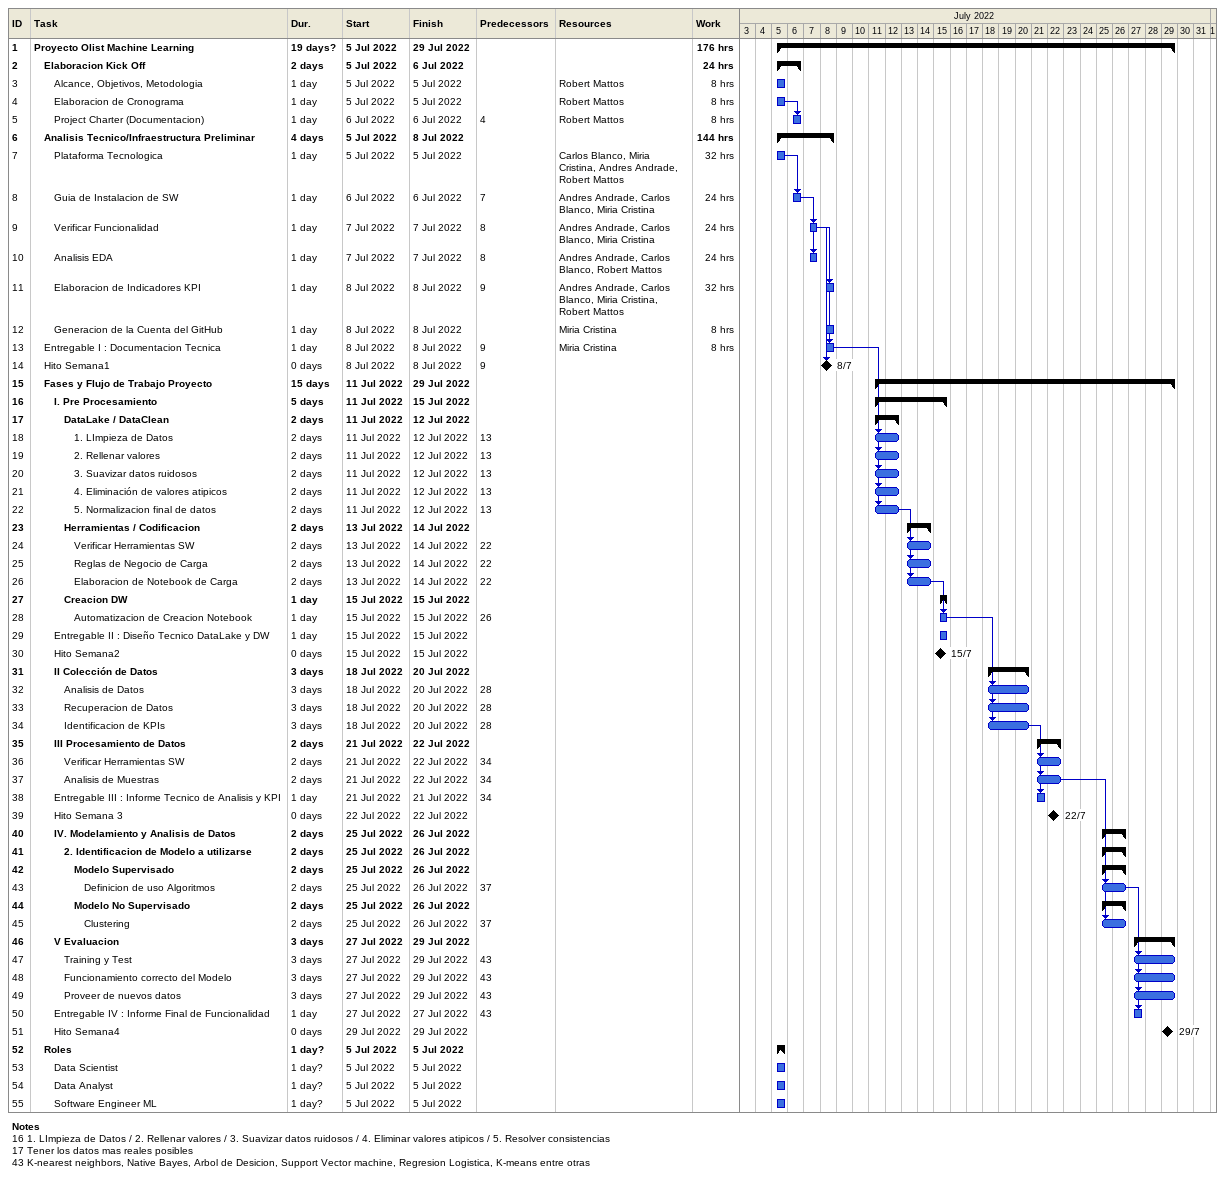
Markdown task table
| ID | Level | Task | Duration | Start | Finish | Predecessors | Resources | Work (h) |
|---|---|---|---|---|---|---|---|---|
| 1 | 1 | **Proyecto Olist Machine Learning** | 19d? | 2022-07-05 | 2022-07-29 |  |  | 176 |
| 2 | 2 | **Elaboracion Kick Off** | 2d | 2022-07-05 | 2022-07-06 |  |  | 24 |
| 3 | 3 | Alcance, Objetivos, Metodologia | 1d | 2022-07-05 | 2022-07-05 |  | Robert Mattos | 8 |
| 4 | 3 | Elaboracion de Cronograma | 1d | 2022-07-05 | 2022-07-05 |  | Robert Mattos | 8 |
| 5 | 3 | Project Charter (Documentacion) | 1d | 2022-07-06 | 2022-07-06 | 4 | Robert Mattos | 8 |
| 6 | 2 | **Analisis Tecnico/Infraestructura Preliminar** | 4d | 2022-07-05 | 2022-07-08 |  |  | 144 |
| 7 | 3 | Plataforma Tecnologica | 1d | 2022-07-05 | 2022-07-05 |  | Carlos Blanco, Miria Cristina, Andres Andrade, Robert Mattos | 32 |
| 8 | 3 | Guia de Instalacion de SW | 1d | 2022-07-06 | 2022-07-06 | 7 | Andres Andrade, Carlos Blanco, Miria Cristina | 24 |
| 9 | 3 | Verificar Funcionalidad | 1d | 2022-07-07 | 2022-07-07 | 8 | Andres Andrade, Carlos Blanco, Miria Cristina | 24 |
| 10 | 3 | Analisis EDA | 1d | 2022-07-07 | 2022-07-07 | 8 | Andres Andrade, Carlos Blanco, Robert Mattos | 24 |
| 11 | 3 | Elaboracion de Indicadores KPI | 1d | 2022-07-08 | 2022-07-08 | 9 | Andres Andrade, Carlos Blanco, Miria Cristina, Robert Mattos | 32 |
| 12 | 3 | Generacion de la Cuenta del GitHub | 1d | 2022-07-08 | 2022-07-08 |  | Miria Cristina | 8 |
| 13 | 2 | Entregable I : Documentacion Tecnica | 1d | 2022-07-08 | 2022-07-08 | 9 | Miria Cristina | 8 |
| 14 | 2 | Hito Semana1 | 0d | 2022-07-08 | 2022-07-08 | 9 |  |  |
| 15 | 2 | **Fases y Flujo de Trabajo Proyecto** | 15d | 2022-07-11 | 2022-07-29 |  |  |  |
| 16 | 3 | **I. Pre Procesamiento** | 5d | 2022-07-11 | 2022-07-15 |  |  |  |
| 17 | 4 | **DataLake / DataClean** | 2d | 2022-07-11 | 2022-07-12 |  |  |  |
| 18 | 5 | 1. LImpieza de Datos | 2d | 2022-07-11 | 2022-07-12 | 13 |  |  |
| 19 | 5 | 2. Rellenar valores | 2d | 2022-07-11 | 2022-07-12 | 13 |  |  |
| 20 | 5 | 3. Suavizar datos ruidosos | 2d | 2022-07-11 | 2022-07-12 | 13 |  |  |
| 21 | 5 | 4. Eliminación de valores atipicos | 2d | 2022-07-11 | 2022-07-12 | 13 |  |  |
| 22 | 5 | 5. Normalizacion final de datos | 2d | 2022-07-11 | 2022-07-12 | 13 |  |  |
| 23 | 4 | **Herramientas / Codificacion** | 2d | 2022-07-13 | 2022-07-14 |  |  |  |
| 24 | 5 | Verificar Herramientas SW | 2d | 2022-07-13 | 2022-07-14 | 22 |  |  |
| 25 | 5 | Reglas de Negocio de Carga | 2d | 2022-07-13 | 2022-07-14 | 22 |  |  |
| 26 | 5 | Elaboracion de Notebook de Carga | 2d | 2022-07-13 | 2022-07-14 | 22 |  |  |
| 27 | 4 | **Creacion DW** | 1d | 2022-07-15 | 2022-07-15 |  |  |  |
| 28 | 5 | Automatizacion de Creacion Notebook | 1d | 2022-07-15 | 2022-07-15 | 26 |  |  |
| 29 | 3 | Entregable II : Diseño Tecnico DataLake y DW | 1d | 2022-07-15 | 2022-07-15 |  |  |  |
| 30 | 3 | Hito Semana2 | 0d | 2022-07-15 | 2022-07-15 |  |  |  |
| 31 | 3 | **II Colección de Datos** | 3d | 2022-07-18 | 2022-07-20 |  |  |  |
| 32 | 4 | Analisis de Datos | 3d | 2022-07-18 | 2022-07-20 | 28 |  |  |
| 33 | 4 | Recuperacion de Datos | 3d | 2022-07-18 | 2022-07-20 | 28 |  |  |
| 34 | 4 | Identificacion de KPIs | 3d | 2022-07-18 | 2022-07-20 | 28 |  |  |
| 35 | 3 | **III Procesamiento de Datos** | 2d | 2022-07-21 | 2022-07-22 |  |  |  |
| 36 | 4 | Verificar Herramientas SW | 2d | 2022-07-21 | 2022-07-22 | 34 |  |  |
| 37 | 4 | Analisis de Muestras | 2d | 2022-07-21 | 2022-07-22 | 34 |  |  |
| 38 | 3 | Entregable III : Informe Tecnico de Analisis y KPI | 1d | 2022-07-21 | 2022-07-21 | 34 |  |  |
| 39 | 3 | Hito Semana 3 | 0d | 2022-07-22 | 2022-07-22 |  |  |  |
| 40 | 3 | **IV. Modelamiento y Analisis de Datos** | 2d | 2022-07-25 | 2022-07-26 |  |  |  |
| 41 | 4 | **2. Identificacion de Modelo a utilizarse** | 2d | 2022-07-25 | 2022-07-26 |  |  |  |
| 42 | 5 | **Modelo Supervisado** | 2d | 2022-07-25 | 2022-07-26 |  |  |  |
| 43 | 6 | Definicion de uso Algoritmos | 2d | 2022-07-25 | 2022-07-26 | 37 |  |  |
| 44 | 5 | **Modelo No Supervisado** | 2d | 2022-07-25 | 2022-07-26 |  |  |  |
| 45 | 6 | Clustering | 2d | 2022-07-25 | 2022-07-26 | 37 |  |  |
| 46 | 3 | **V Evaluacion** | 3d | 2022-07-27 | 2022-07-29 |  |  |  |
| 47 | 4 | Training y Test | 3d | 2022-07-27 | 2022-07-29 | 43 |  |  |
| 48 | 4 | Funcionamiento correcto del Modelo | 3d | 2022-07-27 | 2022-07-29 | 43 |  |  |
| 49 | 4 | Proveer de nuevos datos | 3d | 2022-07-27 | 2022-07-29 | 43 |  |  |
| 50 | 3 | Entregable IV : Informe Final de Funcionalidad | 1d | 2022-07-27 | 2022-07-27 | 43 |  |  |
| 51 | 3 | Hito Semana4 | 0d | 2022-07-29 | 2022-07-29 |  |  |  |
| 52 | 2 | **Roles** | 1d? | 2022-07-05 | 2022-07-05 |  |  |  |
| 53 | 3 | Data Scientist | 1d? | 2022-07-05 | 2022-07-05 |  |  |  |
| 54 | 3 | Data Analyst | 1d? | 2022-07-05 | 2022-07-05 |  |  |  |
| 55 | 3 | Software Engineer ML | 1d? | 2022-07-05 | 2022-07-05 |  |  |  |

Notes
- 16: 1. LImpieza de Datos / 2. Rellenar valores / 3. Suavizar datos ruidosos / 4. Eliminar valores atipicos / 5. Resolver consistencias
- 17: Tener los datos mas reales posibles
- 43: K-nearest neighbors, Native Bayes, Arbol de Desicion, Support Vector machine, Regresion Logistica, K-means entre otras
